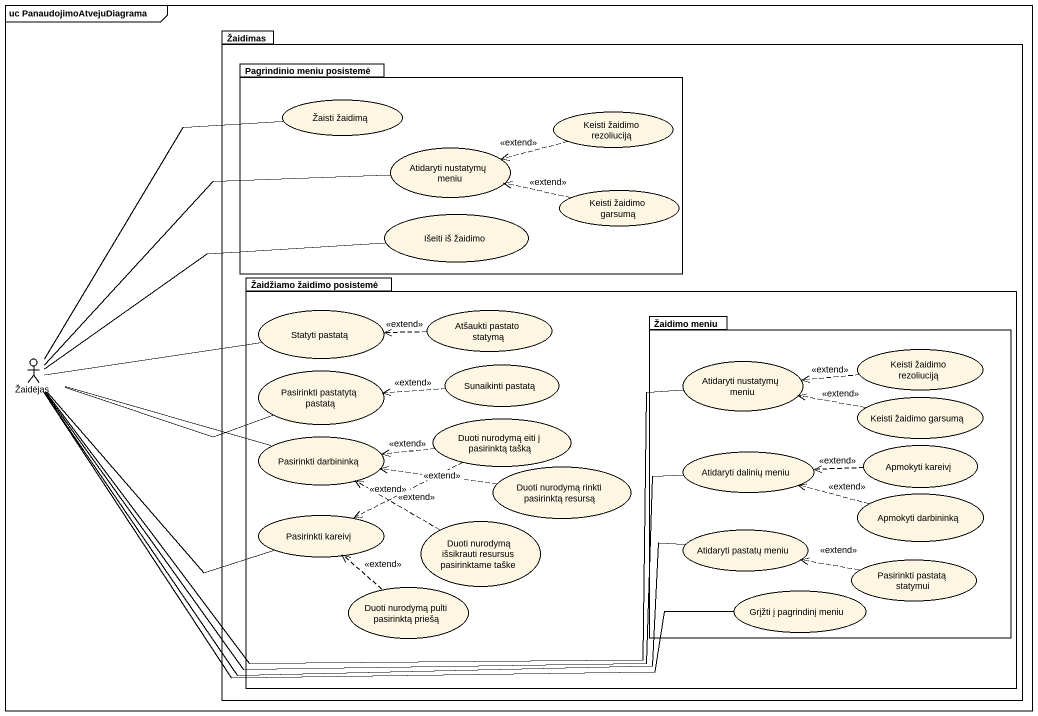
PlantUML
@startuml
mainframe uc PanaudojimoAtvejuDiagrama
package Žaidimas {
  package "Pagrindinio meniu posistemė" as Pagrindinio_meniu_posistemė {
    usecase "Žaisti žaidimą" as Žaisti_žaidimą
    usecase "Keisti žaidimo rezoliuciją" as Keisti_žaidimo_rezoliuciją
    usecase "Atidaryti nustatymų meniu" as Atidaryti_nustatymų_meniu
    usecase "Keisti žaidimo garsumą" as Keisti_žaidimo_garsumą
    usecase "Išeiti iš žaidimo" as Išeiti_iš_žaidimo
  }
  package "Žaidžiamo žaidimo posistemė" as Žaidžiamo_žaidimo_posistemė {
    usecase "Statyti pastatą" as Statyti_pastatą
    usecase "Atšaukti pastato statymą" as Atšaukti_pastato_statymą
    package "Žaidimo meniu" as Žaidimo_meniu {
      usecase "Keisti žaidimo rezoliuciją" as Keisti_žaidimo_rezoliuciją_2
      usecase "Atidaryti nustatymų meniu" as Atidaryti_nustatymų_meniu_2
      usecase "Keisti žaidimo garsumą" as Keisti_žaidimo_garsumą_2
      usecase "Atidaryti dalinių meniu" as Atidaryti_dalinių_meniu
      usecase "Apmokyti kareivį" as Apmokyti_kareivį
      usecase "Apmokyti darbininką" as Apmokyti_darbininką
      usecase "Atidaryti pastatų meniu" as Atidaryti_pastatų_meniu
      usecase "Pasirinkti pastatą statymui" as Pasirinkti_pastatą_statymui
      usecase "Grįžti į pagrindinį meniu" as Grįžti_į_pagrindinį_meniu
    }
    usecase "Pasirinkti pastatytą pastatą" as Pasirinkti_pastatytą_pastatą
    usecase "Sunaikinti pastatą" as Sunaikinti_pastatą
    usecase "Duoti nurodymą eiti į pasirinktą tašką" as Duoti_nurodymą_eiti_į
    usecase "Pasirinkti darbininką" as Pasirinkti_darbininką
    usecase "Duoti nurodymą rinkti pasirinktą resursą" as Duoti_nurodymą_rinkti
    usecase "Pasirinkti kareivį" as Pasirinkti_kareivį
    usecase "Duoti nurodymą išsikrauti resursus pasirinktame taške" as Duoti_nurodymą_išsikrauti
    usecase "Duoti nurodymą pulti pasirinktą priešą" as Duoti_nurodymą_pulti
  }
}
actor Žaidėjas
Keisti_žaidimo_rezoliuciją .left.> Atidaryti_nustatymų_meniu : <<extend>>
Keisti_žaidimo_garsumą .left.> Atidaryti_nustatymų_meniu : <<extend>>
Atšaukti_pastato_statymą .left.> Statyti_pastatą : <<extend>>
Keisti_žaidimo_rezoliuciją_2 .left.> Atidaryti_nustatymų_meniu_2 : <<extend>>
Žaidėjas -up- Žaisti_žaidimą
Žaidėjas -right- Atidaryti_nustatymų_meniu
Žaidėjas -right- Išeiti_iš_žaidimo
Žaidėjas -right- Statyti_pastatą
Žaidėjas -right- Pasirinkti_pastatytą_pastatą
Žaidėjas -right- Atidaryti_nustatymų_meniu_2
Žaidėjas -right- Pasirinkti_darbininką
Žaidėjas -right- Atidaryti_dalinių_meniu
Žaidėjas -right- Pasirinkti_kareivį
Žaidėjas -right- Atidaryti_pastatų_meniu
Žaidėjas -right- Grįžti_į_pagrindinį_meniu
Sunaikinti_pastatą .left.> Pasirinkti_pastatytą_pastatą : <<extend>>
Duoti_nurodymą_eiti_į .left.> Pasirinkti_darbininką : <<extend>>
Duoti_nurodymą_eiti_į .left.> Pasirinkti_kareivį : <<extend>>
Keisti_žaidimo_garsumą_2 .left.> Atidaryti_nustatymų_meniu_2 : <<extend>>
Apmokyti_kareivį .left.> Atidaryti_dalinių_meniu : <<extend>>
Duoti_nurodymą_rinkti .left.> Pasirinkti_darbininką : <<extend>>
Apmokyti_darbininką .left.> Atidaryti_dalinių_meniu : <<extend>>
Duoti_nurodymą_išsikrauti .left.> Pasirinkti_darbininką : <<extend>>
Pasirinkti_pastatą_statymui .left.> Atidaryti_pastatų_meniu : <<extend>>
Duoti_nurodymą_pulti .up.> Pasirinkti_kareivį : <<extend>>
@enduml
